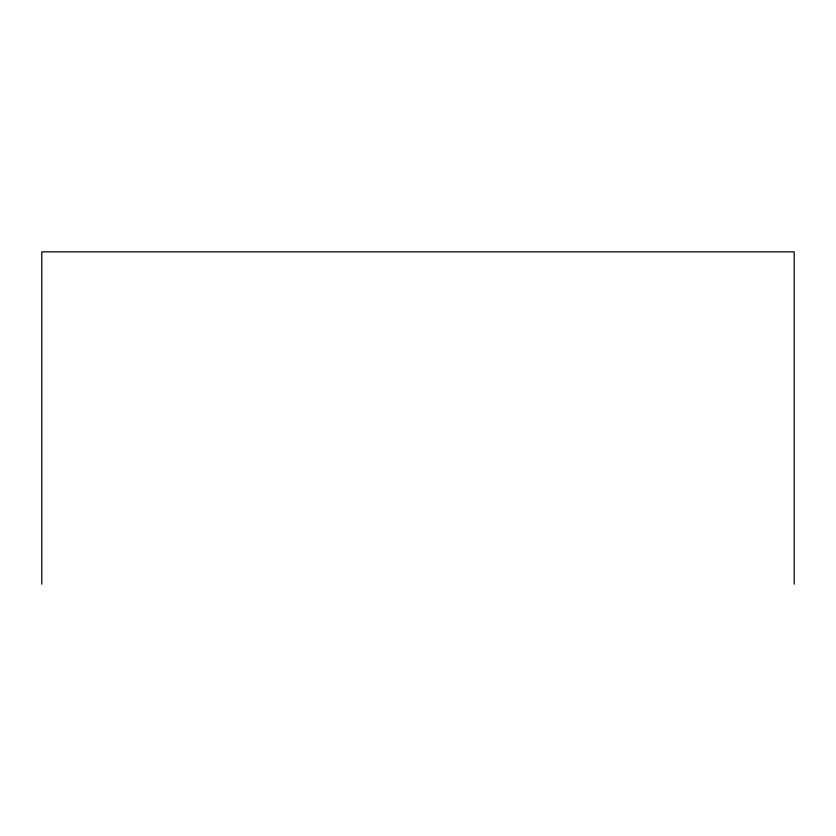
<?xml version="1.0" encoding="UTF-8"?>
<svg xmlns="http://www.w3.org/2000/svg" width="836" height="836" viewBox="0 0 836 836"><rect width="100%" height="100%" fill="white"/><g stroke="black" fill="none" stroke-linecap="round" stroke-linejoin="round"><path stroke-width="1.25" d="M794.2 584.155L794.2 251.845L41.8 251.845L41.8 584.155"/></g></svg>
